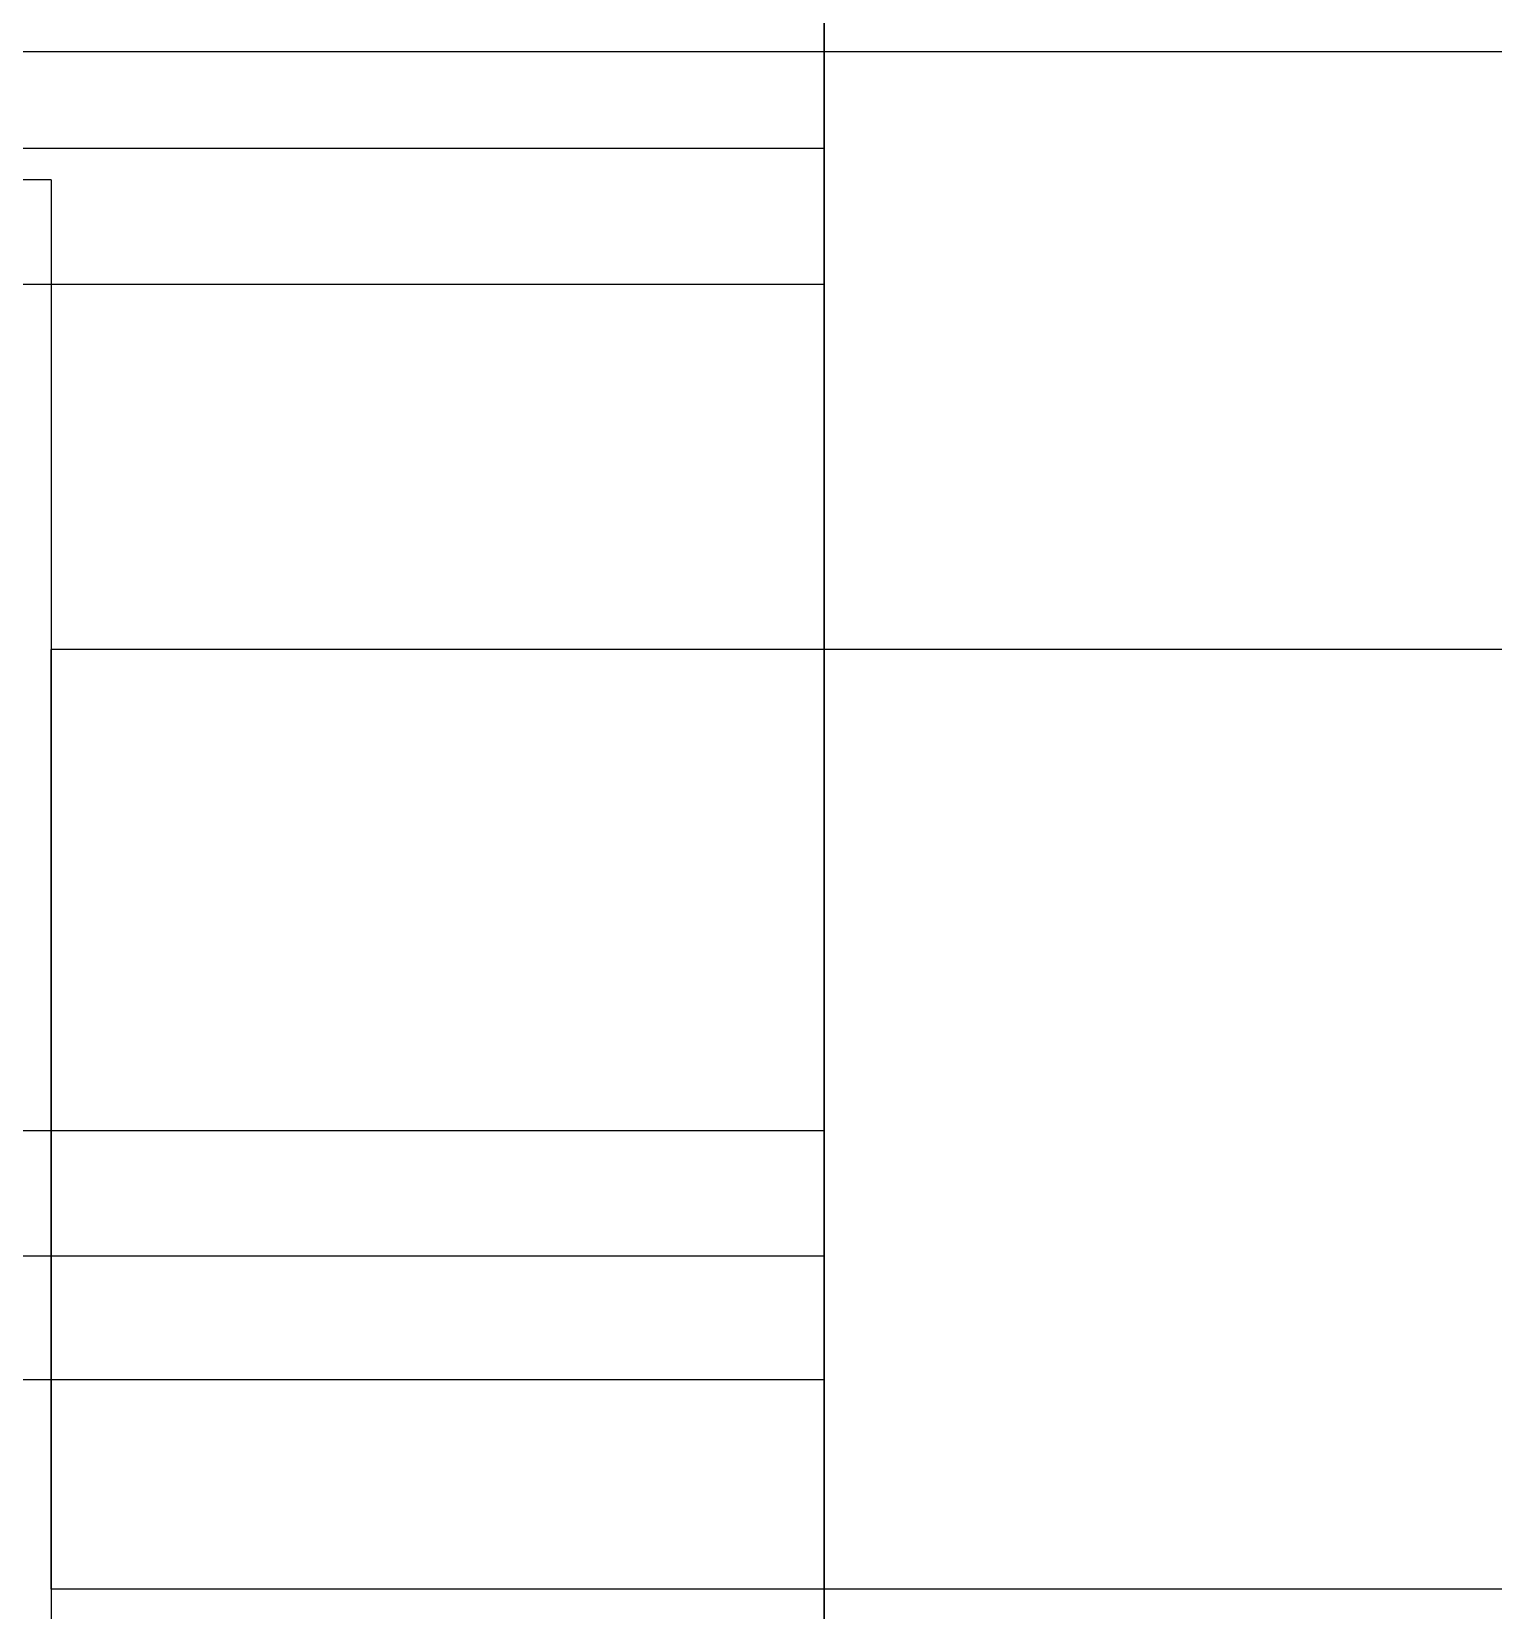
# Model space of a CAD drawing. Header units: millimetres. Extents: x 5 to 430, y 5 to 292.
# Drawn here: x 112.011 to 115.434, y 128.926 to 132.623 of the extents above; entities that cross this region are included whole.
import ezdxf

# ---------------------------------------------------------------- set-up
doc = ezdxf.new("R2010")
doc.units = ezdxf.units.MM
doc.linetypes.add('HIDDEN', pattern=[3.6, 2.4, -1.2])
doc.layers.add('HIDDEN', color=8, linetype='HIDDEN')
doc.layers.add('VISIBLE', color=7, linetype='CONTINUOUS')

msp = doc.modelspace()

# ---------------------------------------------------------------- linework, layer by layer
at = {"layer": 'HIDDEN'}
for p, q in [((113.866583, 135.123899), (113.866583, 132.349221)), ((113.866583, 132.030606), (113.866583, 134.790144)), ((113.866583, 122.956823), (113.866583, 134.634618)), ((113.866583, 132.670378), (113.866583, 130.049083)), ((113.866583, 132.575823), (113.866583, 127.575823)), ((113.866583, 127.575823), (113.866583, 132.575823)), ((113.866583, 132.575823), (113.866583, 127.575823)), ((113.866583, 127.575823), (113.866583, 132.575823)), ((113.866583, 132.575823), (113.866583, 127.575823)), ((113.866583, 127.575823), (113.866583, 132.575823)), ((113.866583, 132.575823), (113.866583, 127.575823)), ((113.866583, 127.575823), (113.866583, 132.575823)), ((113.866583, 132.349221), (110.19016, 132.349221)), ((113.866583, 132.349221), (113.866583, 129.755497)), ((113.866583, 132.030606), (108.702583, 132.030606)), ((113.866583, 129.466057), (113.866583, 132.030606)), ((112.056583, 131.175823), (112.056583, 128.975823)), ((112.056583, 128.975823), (112.056583, 131.175823)), ((112.056583, 131.175823), (112.056583, 128.975823)), ((112.056583, 128.975823), (112.056583, 131.175823)), ((112.056583, 131.175823), (112.056583, 128.975823)), ((112.056583, 128.975823), (112.056583, 131.175823)), ((112.056583, 131.175823), (112.056583, 128.975823)), ((112.056583, 128.975823), (112.056583, 131.175823)), ((112.056583, 131.175823), (112.056583, 128.975823)), ((112.056583, 128.975823), (112.056583, 131.175823)), ((112.056583, 131.175823), (112.056583, 128.975823)), ((112.056583, 128.975823), (112.056583, 131.175823)), ((112.056583, 131.175823), (112.056583, 128.975823)), ((112.056583, 128.975823), (112.056583, 131.175823)), ((112.056583, 131.175823), (112.056583, 128.975823)), ((112.056583, 128.975823), (112.056583, 131.175823)), ((112.056583, 131.175823), (112.056583, 128.975823)), ((112.056583, 128.975823), (112.056583, 131.175823)), ((112.056583, 131.175823), (112.056583, 128.975823)), ((112.056583, 128.975823), (112.056583, 131.175823)), ((112.056583, 131.175823), (112.056583, 128.975823)), ((112.056583, 128.975823), (112.056583, 131.175823)), ((112.056583, 131.175823), (112.056583, 128.975823)), ((112.056583, 128.975823), (112.056583, 131.175823)), ((112.056583, 131.175823), (112.056583, 128.975823)), ((112.056583, 128.975823), (112.056583, 131.175823)), ((112.056583, 131.175823), (112.056583, 128.975823)), ((112.056583, 128.975823), (112.056583, 131.175823)), ((112.056583, 131.175823), (112.056583, 128.975823)), ((112.056583, 128.975823), (112.056583, 131.175823)), ((112.056583, 131.175823), (112.056583, 128.975823)), ((112.056583, 128.975823), (112.056583, 131.175823)), ((112.056583, 131.175823), (112.056583, 128.975823)), ((112.056583, 128.975823), (112.056583, 131.175823)), ((112.056583, 131.175823), (112.056583, 128.975823)), ((112.056583, 128.975823), (112.056583, 131.175823)), ((112.056583, 131.175823), (112.056583, 128.975823)), ((112.056583, 128.975823), (112.056583, 131.175823)), ((112.056583, 131.175823), (112.056583, 128.975823)), ((112.056583, 128.975823), (112.056583, 131.175823)), ((112.056583, 131.175823), (112.056583, 128.975823)), ((112.056583, 128.975823), (112.056583, 131.175823)), ((112.056583, 131.175823), (112.056583, 128.975823)), ((112.056583, 128.975823), (112.056583, 131.175823)), ((112.056583, 131.175823), (112.056583, 128.975823)), ((112.056583, 128.975823), (112.056583, 131.175823)), ((112.056583, 131.175823), (112.056583, 128.975823)), ((112.056583, 128.975823), (112.056583, 131.175823)), ((112.056583, 131.175823), (112.056583, 128.975823)), ((112.056583, 128.975823), (112.056583, 131.175823)), ((112.056583, 131.175823), (112.056583, 128.975823)), ((112.056583, 128.975823), (112.056583, 131.175823)), ((112.056583, 131.175823), (112.056583, 128.975823)), ((112.056583, 128.975823), (112.056583, 131.175823)), ((112.056583, 131.175823), (112.056583, 128.975823)), ((112.056583, 128.975823), (112.056583, 131.175823)), ((112.056583, 131.175823), (112.056583, 128.975823)), ((112.056583, 128.975823), (112.056583, 131.175823)), ((112.056583, 131.175823), (112.056583, 128.975823)), ((112.056583, 128.975823), (112.056583, 131.175823)), ((112.056583, 131.175823), (112.056583, 128.975823)), ((112.056583, 128.975823), (112.056583, 131.175823)), ((112.056583, 131.175823), (112.056583, 128.975823)), ((112.056583, 128.975823), (112.056583, 131.175823)), ((112.056583, 131.175823), (112.056583, 128.975823)), ((112.056583, 128.975823), (112.056583, 131.175823)), ((112.056583, 131.175823), (112.056583, 128.975823)), ((112.056583, 128.975823), (112.056583, 131.175823)), ((112.056583, 131.175823), (112.056583, 128.975823)), ((112.056583, 128.975823), (112.056583, 131.175823)), ((112.056583, 131.175823), (112.056583, 128.975823)), ((112.056583, 128.975823), (112.056583, 131.175823)), ((112.056583, 131.175823), (112.056583, 128.975823)), ((112.056583, 128.975823), (112.056583, 131.175823)), ((112.056583, 131.175823), (112.056583, 128.975823)), ((112.056583, 128.975823), (112.056583, 131.175823)), ((112.056583, 131.175823), (112.056583, 128.975823)), ((112.056583, 128.975823), (112.056583, 131.175823)), ((112.056583, 131.175823), (112.056583, 128.975823)), ((112.056583, 128.975823), (112.056583, 131.175823)), ((112.056583, 131.175823), (112.056583, 128.975823)), ((112.056583, 128.975823), (112.056583, 131.175823)), ((112.056583, 131.175823), (112.056583, 128.975823)), ((112.056583, 128.975823), (112.056583, 131.175823)), ((112.056583, 131.175823), (112.056583, 128.975823)), ((112.056583, 128.975823), (112.056583, 131.175823)), ((112.056583, 131.175823), (112.056583, 128.975823)), ((112.056583, 128.975823), (112.056583, 131.175823)), ((112.056583, 131.175823), (112.056583, 128.975823)), ((112.056583, 128.975823), (112.056583, 131.175823)), ((112.056583, 131.175823), (112.056583, 128.975823)), ((112.056583, 128.975823), (112.056583, 131.175823)), ((112.056583, 131.175823), (112.056583, 128.975823)), ((112.056583, 128.975823), (112.056583, 131.175823)), ((112.056583, 131.175823), (112.056583, 128.975823)), ((112.056583, 128.975823), (112.056583, 131.175823)), ((112.056583, 131.175823), (112.056583, 128.975823)), ((112.056583, 128.975823), (112.056583, 131.175823)), ((112.056583, 131.175823), (112.056583, 128.975823)), ((112.056583, 128.975823), (112.056583, 131.175823)), ((112.056583, 131.175823), (112.056583, 128.975823)), ((112.056583, 128.975823), (112.056583, 131.175823)), ((112.056583, 131.175823), (112.056583, 128.975823)), ((112.056583, 128.975823), (112.056583, 131.175823)), ((112.056583, 131.175823), (112.056583, 128.975823)), ((112.056583, 128.975823), (112.056583, 131.175823)), ((112.056583, 131.175823), (112.056583, 128.975823)), ((112.056583, 128.975823), (112.056583, 131.175823)), ((112.056583, 131.175823), (112.056583, 128.975823)), ((112.056583, 128.975823), (112.056583, 131.175823)), ((112.056583, 131.175823), (112.056583, 128.975823)), ((112.056583, 128.975823), (112.056583, 131.175823)), ((112.056583, 131.175823), (112.056583, 128.975823)), ((112.056583, 128.975823), (112.056583, 131.175823)), ((112.056583, 131.175823), (112.056583, 128.975823)), ((112.056583, 128.975823), (112.056583, 131.175823)), ((112.056583, 131.175823), (112.056583, 128.975823)), ((112.056583, 128.975823), (112.056583, 131.175823)), ((112.056583, 131.175823), (112.056583, 128.975823)), ((112.056583, 128.975823), (112.056583, 131.175823)), ((112.056583, 131.175823), (112.056583, 128.975823)), ((112.056583, 128.975823), (112.056583, 131.175823)), ((112.056583, 131.175823), (112.056583, 128.975823)), ((112.056583, 128.975823), (112.056583, 131.175823)), ((112.056583, 131.175823), (112.056583, 128.975823)), ((112.056583, 128.975823), (112.056583, 131.175823)), ((112.056583, 131.175823), (112.056583, 128.975823)), ((112.056583, 128.975823), (112.056583, 131.175823)), ((112.056583, 131.175823), (112.056583, 128.975823)), ((112.056583, 128.975823), (112.056583, 131.175823)), ((112.056583, 131.175823), (112.056583, 128.975823)), ((112.056583, 128.975823), (112.056583, 131.175823)), ((112.056583, 131.175823), (112.056583, 128.975823)), ((112.056583, 128.975823), (112.056583, 131.175823)), ((112.056583, 131.175823), (112.056583, 128.975823)), ((112.056583, 128.975823), (112.056583, 131.175823)), ((112.056583, 131.175823), (112.056583, 128.975823)), ((112.056583, 128.975823), (112.056583, 131.175823)), ((112.056583, 131.175823), (112.056583, 128.975823)), ((112.056583, 128.975823), (112.056583, 131.175823)), ((112.056583, 131.175823), (112.056583, 128.975823)), ((112.056583, 128.975823), (112.056583, 131.175823)), ((112.056583, 131.175823), (112.056583, 128.975823)), ((112.056583, 128.975823), (112.056583, 131.175823)), ((112.056583, 131.175823), (112.056583, 128.975823)), ((112.056583, 128.975823), (112.056583, 131.175823)), ((112.056583, 131.175823), (112.056583, 128.975823)), ((112.056583, 128.975823), (112.056583, 131.175823)), ((112.056583, 131.175823), (112.056583, 128.975823)), ((112.056583, 128.975823), (112.056583, 131.175823)), ((112.056583, 131.175823), (112.056583, 128.975823)), ((112.056583, 128.975823), (112.056583, 131.175823)), ((112.056583, 131.175823), (112.056583, 128.975823)), ((112.056583, 128.975823), (112.056583, 131.175823)), ((112.056583, 131.175823), (112.056583, 128.975823)), ((112.056583, 128.975823), (112.056583, 131.175823)), ((112.056583, 131.175823), (112.056583, 128.975823)), ((112.056583, 128.975823), (112.056583, 131.175823)), ((112.056583, 131.175823), (112.056583, 128.975823)), ((112.056583, 128.975823), (112.056583, 131.175823)), ((112.056583, 131.175823), (112.056583, 128.975823)), ((112.056583, 128.975823), (112.056583, 131.175823)), ((112.056583, 131.175823), (112.056583, 128.975823)), ((112.056583, 128.975823), (112.056583, 131.175823)), ((112.056583, 131.175823), (112.056583, 128.975823)), ((112.056583, 128.975823), (112.056583, 131.175823)), ((112.056583, 131.175823), (112.056583, 128.975823)), ((112.056583, 128.975823), (112.056583, 131.175823)), ((112.056583, 131.175823), (112.056583, 128.975823)), ((112.056583, 128.975823), (112.056583, 131.175823)), ((112.056583, 131.175823), (112.056583, 128.975823)), ((112.056583, 128.975823), (112.056583, 131.175823)), ((112.056583, 131.175823), (112.056583, 128.975823)), ((112.056583, 128.975823), (112.056583, 131.175823)), ((112.056583, 131.175823), (112.056583, 128.975823)), ((112.056583, 128.975823), (112.056583, 131.175823)), ((112.056583, 131.175823), (112.056583, 128.975823)), ((112.056583, 128.975823), (112.056583, 131.175823)), ((112.056583, 131.175823), (112.056583, 128.975823)), ((112.056583, 128.975823), (112.056583, 131.175823)), ((112.056583, 131.175823), (112.056583, 128.975823)), ((112.056583, 128.975823), (112.056583, 131.175823)), ((112.056583, 131.175823), (112.056583, 128.975823)), ((112.056583, 128.975823), (112.056583, 131.175823)), ((112.056583, 131.175823), (112.056583, 128.975823)), ((112.056583, 128.975823), (112.056583, 131.175823)), ((112.056583, 131.175823), (112.056583, 128.975823)), ((112.056583, 128.975823), (112.056583, 131.175823)), ((112.056583, 131.175823), (112.056583, 128.975823)), ((112.056583, 128.975823), (112.056583, 131.175823)), ((112.056583, 131.175823), (112.056583, 128.975823)), ((112.056583, 128.975823), (112.056583, 131.175823)), ((112.056583, 131.175823), (112.056583, 128.975823)), ((112.056583, 128.975823), (112.056583, 131.175823)), ((112.056583, 131.175823), (112.056583, 128.975823)), ((112.056583, 128.975823), (112.056583, 131.175823)), ((112.056583, 131.175823), (112.056583, 128.975823)), ((112.056583, 128.975823), (112.056583, 131.175823)), ((112.056583, 131.175823), (112.056583, 128.975823)), ((112.056583, 128.975823), (112.056583, 131.175823)), ((112.056583, 131.175823), (112.056583, 128.975823)), ((112.056583, 128.975823), (112.056583, 131.175823)), ((112.056583, 131.175823), (112.056583, 128.975823)), ((112.056583, 128.975823), (112.056583, 131.175823)), ((112.056583, 131.175823), (112.056583, 128.975823)), ((112.056583, 128.975823), (112.056583, 131.175823)), ((112.056583, 131.175823), (112.056583, 128.975823)), ((112.056583, 128.975823), (112.056583, 131.175823)), ((112.056583, 131.175823), (112.056583, 128.975823)), ((112.056583, 128.975823), (112.056583, 131.175823)), ((112.056583, 131.175823), (112.056583, 128.975823)), ((112.056583, 128.975823), (112.056583, 131.175823)), ((112.056583, 131.175823), (112.056583, 128.975823)), ((112.056583, 128.975823), (112.056583, 131.175823)), ((112.056583, 131.175823), (112.056583, 128.975823)), ((112.056583, 128.975823), (112.056583, 131.175823)), ((112.056583, 131.175823), (112.056583, 128.975823)), ((112.056583, 128.975823), (112.056583, 131.175823)), ((112.056583, 131.175823), (112.056583, 128.975823)), ((112.056583, 128.975823), (112.056583, 131.175823)), ((112.056583, 131.175823), (112.056583, 128.975823)), ((112.056583, 128.975823), (112.056583, 131.175823)), ((112.056583, 131.175823), (112.056583, 128.975823)), ((112.056583, 128.975823), (112.056583, 131.175823)), ((112.056583, 131.175823), (112.056583, 128.975823)), ((112.056583, 128.975823), (112.056583, 131.175823)), ((112.056583, 131.175823), (112.056583, 128.975823)), ((112.056583, 128.975823), (112.056583, 131.175823)), ((112.056583, 131.175823), (112.056583, 128.975823)), ((112.056583, 128.975823), (112.056583, 131.175823)), ((112.056583, 131.175823), (112.056583, 128.975823)), ((112.056583, 128.975823), (112.056583, 131.175823)), ((112.056583, 131.175823), (112.056583, 128.975823)), ((112.056583, 128.975823), (112.056583, 131.175823)), ((112.056583, 131.175823), (112.056583, 128.975823)), ((112.056583, 128.975823), (112.056583, 131.175823)), ((112.056583, 131.175823), (112.056583, 128.975823)), ((112.056583, 128.975823), (112.056583, 131.175823)), ((112.056583, 131.175823), (112.056583, 128.975823)), ((112.056583, 128.975823), (112.056583, 131.175823)), ((112.056583, 131.175823), (112.056583, 128.975823)), ((112.056583, 128.975823), (112.056583, 131.175823)), ((112.056583, 131.175823), (112.056583, 128.975823)), ((112.056583, 128.975823), (112.056583, 131.175823)), ((112.056583, 131.175823), (112.056583, 128.975823)), ((112.056583, 128.975823), (112.056583, 131.175823)), ((112.056583, 131.175823), (112.056583, 128.975823)), ((112.056583, 128.975823), (112.056583, 131.175823)), ((112.056583, 131.175823), (112.056583, 128.975823)), ((112.056583, 128.975823), (112.056583, 131.175823)), ((112.056583, 131.175823), (112.056583, 128.975823)), ((112.056583, 128.975823), (112.056583, 131.175823)), ((112.056583, 131.175823), (112.056583, 128.975823)), ((112.056583, 128.975823), (112.056583, 131.175823)), ((112.056583, 131.175823), (112.056583, 128.975823)), ((112.056583, 128.975823), (112.056583, 131.175823)), ((112.056583, 131.175823), (112.056583, 128.975823)), ((112.056583, 128.975823), (112.056583, 131.175823)), ((112.056583, 131.175823), (112.056583, 128.975823)), ((112.056583, 128.975823), (112.056583, 131.175823)), ((112.056583, 131.175823), (112.056583, 128.975823)), ((112.056583, 128.975823), (112.056583, 131.175823)), ((112.056583, 131.175823), (112.056583, 128.975823)), ((112.056583, 128.975823), (112.056583, 131.175823)), ((112.056583, 131.175823), (112.056583, 128.975823)), ((112.056583, 128.975823), (112.056583, 131.175823)), ((112.056583, 131.175823), (112.056583, 128.975823)), ((112.056583, 128.975823), (112.056583, 131.175823)), ((112.056583, 131.175823), (112.056583, 128.975823)), ((112.056583, 128.975823), (112.056583, 131.175823)), ((112.056583, 131.175823), (112.056583, 128.975823)), ((112.056583, 128.975823), (112.056583, 131.175823)), ((112.056583, 131.175823), (112.056583, 128.975823)), ((112.056583, 128.975823), (112.056583, 131.175823)), ((112.056583, 131.175823), (112.056583, 128.975823)), ((112.056583, 128.975823), (112.056583, 131.175823)), ((112.056583, 131.175823), (112.056583, 128.975823)), ((112.056583, 128.975823), (112.056583, 131.175823)), ((112.056583, 131.175823), (112.056583, 128.975823)), ((112.056583, 128.975823), (112.056583, 131.175823)), ((112.056583, 131.175823), (112.056583, 128.975823)), ((112.056583, 128.975823), (112.056583, 131.175823)), ((112.056583, 131.175823), (112.056583, 128.975823)), ((112.056583, 128.975823), (112.056583, 131.175823)), ((112.056583, 131.175823), (112.056583, 128.975823)), ((112.056583, 128.975823), (112.056583, 131.175823)), ((112.056583, 131.175823), (112.056583, 128.975823)), ((112.056583, 128.975823), (112.056583, 131.175823)), ((112.056583, 131.175823), (112.056583, 128.975823)), ((112.056583, 128.975823), (112.056583, 131.175823)), ((112.056583, 131.175823), (112.056583, 128.975823)), ((112.056583, 128.975823), (112.056583, 131.175823)), ((112.056583, 131.175823), (112.056583, 128.975823)), ((112.056583, 128.975823), (112.056583, 131.175823)), ((112.056583, 131.175823), (112.056583, 128.975823)), ((112.056583, 128.975823), (112.056583, 131.175823)), ((112.056583, 131.175823), (112.056583, 128.975823)), ((112.056583, 128.975823), (112.056583, 131.175823)), ((112.056583, 131.175823), (112.056583, 128.975823)), ((112.056583, 128.975823), (112.056583, 131.175823)), ((112.056583, 131.175823), (112.056583, 128.975823)), ((112.056583, 128.975823), (112.056583, 131.175823)), ((112.056583, 131.175823), (112.056583, 128.975823)), ((112.056583, 128.975823), (112.056583, 131.175823)), ((112.056583, 131.175823), (112.056583, 128.975823)), ((112.056583, 128.975823), (112.056583, 131.175823)), ((112.056583, 131.175823), (112.056583, 128.975823)), ((112.056583, 128.975823), (112.056583, 131.175823)), ((112.056583, 131.175823), (112.056583, 128.975823)), ((112.056583, 128.975823), (112.056583, 131.175823)), ((112.056583, 131.175823), (112.056583, 128.975823)), ((112.056583, 128.975823), (112.056583, 131.175823)), ((112.056583, 131.175823), (112.056583, 128.975823)), ((112.056583, 128.975823), (112.056583, 131.175823)), ((112.056583, 131.175823), (112.056583, 128.975823)), ((112.056583, 128.975823), (112.056583, 131.175823)), ((112.056583, 131.175823), (112.056583, 128.975823)), ((112.056583, 128.975823), (112.056583, 131.175823)), ((112.056583, 131.175823), (112.056583, 128.975823)), ((112.056583, 128.975823), (112.056583, 131.175823)), ((112.056583, 131.175823), (112.056583, 128.975823)), ((112.056583, 128.975823), (112.056583, 131.175823)), ((112.056583, 131.175823), (112.056583, 128.975823)), ((112.056583, 128.975823), (112.056583, 131.175823)), ((112.056583, 131.175823), (112.056583, 128.975823)), ((112.056583, 128.975823), (112.056583, 131.175823)), ((112.056583, 131.175823), (112.056583, 128.975823)), ((112.056583, 128.975823), (112.056583, 131.175823)), ((112.056583, 131.175823), (112.056583, 128.975823)), ((112.056583, 128.975823), (112.056583, 131.175823)), ((112.056583, 131.175823), (112.056583, 128.975823)), ((112.056583, 128.975823), (112.056583, 131.175823)), ((112.056583, 131.175823), (112.056583, 128.975823)), ((112.056583, 128.975823), (112.056583, 131.175823)), ((112.056583, 131.175823), (112.056583, 128.975823)), ((112.056583, 128.975823), (112.056583, 131.175823)), ((112.056583, 131.175823), (112.056583, 128.975823)), ((112.056583, 128.975823), (112.056583, 131.175823)), ((112.056583, 131.175823), (112.056583, 128.975823)), ((112.056583, 128.975823), (112.056583, 131.175823)), ((112.056583, 131.175823), (112.056583, 128.975823)), ((112.056583, 128.975823), (112.056583, 131.175823)), ((112.056583, 131.175823), (112.056583, 128.975823)), ((112.056583, 128.975823), (112.056583, 131.175823)), ((112.056583, 131.175823), (112.056583, 128.975823)), ((112.056583, 128.975823), (112.056583, 131.175823)), ((112.056583, 131.175823), (112.056583, 128.975823)), ((112.056583, 128.975823), (112.056583, 131.175823)), ((112.056583, 131.175823), (112.056583, 128.975823)), ((112.056583, 128.975823), (112.056583, 131.175823)), ((112.056583, 131.175823), (112.056583, 128.975823)), ((112.056583, 128.975823), (112.056583, 131.175823)), ((112.056583, 131.175823), (112.056583, 128.975823)), ((112.056583, 128.975823), (112.056583, 131.175823)), ((112.056583, 131.175823), (112.056583, 128.975823)), ((112.056583, 128.975823), (112.056583, 131.175823)), ((112.056583, 131.175823), (112.056583, 128.975823)), ((112.056583, 128.975823), (112.056583, 131.175823)), ((112.056583, 131.175823), (112.056583, 128.975823)), ((112.056583, 128.975823), (112.056583, 131.175823)), ((112.056583, 131.175823), (112.056583, 128.975823)), ((112.056583, 128.975823), (112.056583, 131.175823)), ((112.056583, 131.175823), (112.056583, 128.975823)), ((112.056583, 128.975823), (112.056583, 131.175823)), ((112.056583, 131.175823), (112.056583, 128.975823)), ((112.056583, 128.975823), (112.056583, 131.175823)), ((112.056583, 131.175823), (112.056583, 128.975823)), ((112.056583, 128.975823), (112.056583, 131.175823)), ((112.056583, 131.175823), (112.056583, 128.975823)), ((112.056583, 128.975823), (112.056583, 131.175823)), ((112.056583, 131.175823), (112.056583, 128.975823)), ((112.056583, 128.975823), (112.056583, 131.175823)), ((112.056583, 131.175823), (112.056583, 128.975823)), ((112.056583, 128.975823), (112.056583, 131.175823)), ((112.056583, 131.175823), (112.056583, 128.975823)), ((112.056583, 128.975823), (112.056583, 131.175823)), ((112.056583, 131.175823), (112.056583, 128.975823)), ((112.056583, 128.975823), (112.056583, 131.175823)), ((112.056583, 131.175823), (112.056583, 128.975823)), ((112.056583, 128.975823), (112.056583, 131.175823)), ((112.056583, 131.175823), (112.056583, 128.975823)), ((112.056583, 128.975823), (112.056583, 131.175823)), ((112.056583, 131.175823), (112.056583, 128.975823)), ((112.056583, 128.975823), (112.056583, 131.175823)), ((113.866583, 131.175823), (113.866583, 128.975823)), ((113.866583, 128.975823), (113.866583, 131.175823)), ((113.866583, 131.175823), (113.866583, 128.975823)), ((113.866583, 128.975823), (113.866583, 131.175823)), ((113.866583, 131.175823), (113.866583, 128.975823)), ((113.866583, 128.975823), (113.866583, 131.175823)), ((113.866583, 131.175823), (113.866583, 128.975823)), ((113.866583, 128.975823), (113.866583, 131.175823)), ((113.866583, 131.175823), (113.866583, 128.975823)), ((113.866583, 128.975823), (113.866583, 131.175823)), ((113.866583, 131.175823), (113.866583, 128.975823)), ((113.866583, 128.975823), (113.866583, 131.175823)), ((113.866583, 131.175823), (113.866583, 128.975823)), ((113.866583, 128.975823), (113.866583, 131.175823)), ((113.866583, 131.175823), (113.866583, 128.975823)), ((113.866583, 128.975823), (113.866583, 131.175823)), ((113.866583, 131.175823), (113.866583, 128.975823)), ((113.866583, 128.975823), (113.866583, 131.175823)), ((113.866583, 131.175823), (113.866583, 128.975823)), ((113.866583, 128.975823), (113.866583, 131.175823)), ((113.866583, 131.175823), (113.866583, 128.975823)), ((113.866583, 128.975823), (113.866583, 131.175823)), ((113.866583, 131.175823), (113.866583, 128.975823)), ((113.866583, 128.975823), (113.866583, 131.175823)), ((113.866583, 131.175823), (113.866583, 128.975823)), ((113.866583, 128.975823), (113.866583, 131.175823)), ((113.866583, 131.175823), (113.866583, 128.975823)), ((113.866583, 128.975823), (113.866583, 131.175823)), ((113.866583, 131.175823), (113.866583, 128.975823)), ((113.866583, 128.975823), (113.866583, 131.175823)), ((113.866583, 131.175823), (113.866583, 128.975823)), ((113.866583, 128.975823), (113.866583, 131.175823)), ((113.866583, 131.175823), (113.866583, 128.975823)), ((113.866583, 128.975823), (113.866583, 131.175823)), ((113.866583, 131.175823), (113.866583, 128.975823)), ((113.866583, 128.975823), (113.866583, 131.175823)), ((113.866583, 131.175823), (113.866583, 128.975823)), ((113.866583, 128.975823), (113.866583, 131.175823)), ((113.866583, 131.175823), (113.866583, 128.975823)), ((113.866583, 128.975823), (113.866583, 131.175823)), ((113.866583, 131.175823), (113.866583, 128.975823)), ((113.866583, 128.975823), (113.866583, 131.175823)), ((113.866583, 131.175823), (113.866583, 128.975823)), ((113.866583, 128.975823), (113.866583, 131.175823)), ((113.866583, 131.175823), (113.866583, 128.975823)), ((113.866583, 128.975823), (113.866583, 131.175823)), ((113.866583, 131.175823), (113.866583, 128.975823)), ((113.866583, 128.975823), (113.866583, 131.175823)), ((113.866583, 131.175823), (113.866583, 128.975823)), ((113.866583, 128.975823), (113.866583, 131.175823)), ((113.866583, 131.175823), (113.866583, 128.975823)), ((113.866583, 128.975823), (113.866583, 131.175823)), ((113.866583, 131.175823), (113.866583, 128.975823)), ((113.866583, 128.975823), (113.866583, 131.175823)), ((113.866583, 131.175823), (113.866583, 128.975823)), ((113.866583, 128.975823), (113.866583, 131.175823)), ((113.866583, 131.175823), (113.866583, 128.975823)), ((113.866583, 128.975823), (113.866583, 131.175823)), ((113.866583, 131.175823), (113.866583, 128.975823)), ((113.866583, 128.975823), (113.866583, 131.175823)), ((113.866583, 131.175823), (113.866583, 128.975823)), ((113.866583, 128.975823), (113.866583, 131.175823)), ((113.866583, 131.175823), (113.866583, 128.975823)), ((113.866583, 128.975823), (113.866583, 131.175823)), ((113.866583, 131.175823), (113.866583, 128.975823)), ((113.866583, 128.975823), (113.866583, 131.175823)), ((113.866583, 131.175823), (113.866583, 128.975823)), ((113.866583, 128.975823), (113.866583, 131.175823)), ((113.866583, 131.175823), (113.866583, 128.975823)), ((113.866583, 128.975823), (113.866583, 131.175823)), ((113.866583, 131.175823), (113.866583, 128.975823)), ((113.866583, 128.975823), (113.866583, 131.175823)), ((113.866583, 131.175823), (113.866583, 128.975823)), ((113.866583, 128.975823), (113.866583, 131.175823)), ((113.866583, 131.175823), (113.866583, 128.975823)), ((113.866583, 128.975823), (113.866583, 131.175823)), ((113.866583, 131.175823), (113.866583, 128.975823)), ((113.866583, 128.975823), (113.866583, 131.175823)), ((113.866583, 131.175823), (113.866583, 128.975823)), ((113.866583, 128.975823), (113.866583, 131.175823)), ((113.866583, 131.175823), (113.866583, 128.975823)), ((113.866583, 128.975823), (113.866583, 131.175823)), ((113.866583, 131.175823), (113.866583, 128.975823)), ((113.866583, 128.975823), (113.866583, 131.175823)), ((113.866583, 131.175823), (113.866583, 128.975823)), ((113.866583, 128.975823), (113.866583, 131.175823)), ((113.866583, 131.175823), (113.866583, 128.975823)), ((113.866583, 128.975823), (113.866583, 131.175823)), ((113.866583, 131.175823), (113.866583, 128.975823)), ((113.866583, 128.975823), (113.866583, 131.175823)), ((113.866583, 131.175823), (113.866583, 128.975823)), ((113.866583, 128.975823), (113.866583, 131.175823)), ((113.866583, 131.175823), (113.866583, 128.975823)), ((113.866583, 128.975823), (113.866583, 131.175823)), ((113.866583, 131.175823), (113.866583, 128.975823)), ((113.866583, 128.975823), (113.866583, 131.175823)), ((113.866583, 131.175823), (113.866583, 128.975823)), ((113.866583, 128.975823), (113.866583, 131.175823)), ((113.866583, 131.175823), (113.866583, 128.975823)), ((113.866583, 128.975823), (113.866583, 131.175823)), ((113.866583, 131.175823), (113.866583, 128.975823)), ((113.866583, 128.975823), (113.866583, 131.175823)), ((113.866583, 131.175823), (113.866583, 128.975823)), ((113.866583, 128.975823), (113.866583, 131.175823)), ((113.866583, 131.175823), (113.866583, 128.975823)), ((113.866583, 128.975823), (113.866583, 131.175823)), ((113.866583, 131.175823), (113.866583, 128.975823)), ((113.866583, 128.975823), (113.866583, 131.175823)), ((113.866583, 131.175823), (113.866583, 128.975823)), ((113.866583, 128.975823), (113.866583, 131.175823)), ((113.866583, 131.175823), (113.866583, 128.975823)), ((113.866583, 128.975823), (113.866583, 131.175823)), ((113.866583, 131.175823), (113.866583, 128.975823)), ((113.866583, 128.975823), (113.866583, 131.175823)), ((113.866583, 131.175823), (113.866583, 128.975823)), ((113.866583, 128.975823), (113.866583, 131.175823)), ((113.866583, 131.175823), (113.866583, 128.975823)), ((113.866583, 128.975823), (113.866583, 131.175823)), ((113.866583, 131.175823), (113.866583, 128.975823)), ((113.866583, 128.975823), (113.866583, 131.175823)), ((113.866583, 131.175823), (113.866583, 128.975823)), ((113.866583, 128.975823), (113.866583, 131.175823)), ((113.866583, 131.175823), (113.866583, 128.975823)), ((113.866583, 128.975823), (113.866583, 131.175823)), ((113.866583, 131.175823), (113.866583, 128.975823)), ((113.866583, 128.975823), (113.866583, 131.175823)), ((113.866583, 131.175823), (113.866583, 128.975823)), ((113.866583, 128.975823), (113.866583, 131.175823)), ((113.866583, 131.175823), (113.866583, 128.975823)), ((113.866583, 128.975823), (113.866583, 131.175823)), ((113.866583, 131.175823), (113.866583, 128.975823)), ((113.866583, 128.975823), (113.866583, 131.175823)), ((113.866583, 131.175823), (113.866583, 128.975823)), ((113.866583, 128.975823), (113.866583, 131.175823)), ((113.866583, 131.175823), (113.866583, 128.975823)), ((113.866583, 128.975823), (113.866583, 131.175823)), ((113.866583, 131.175823), (113.866583, 128.975823)), ((113.866583, 128.975823), (113.866583, 131.175823)), ((113.866583, 131.175823), (113.866583, 128.975823)), ((113.866583, 128.975823), (113.866583, 131.175823)), ((113.866583, 131.175823), (113.866583, 128.975823)), ((113.866583, 128.975823), (113.866583, 131.175823)), ((113.866583, 131.175823), (113.866583, 128.975823)), ((113.866583, 128.975823), (113.866583, 131.175823)), ((113.866583, 131.175823), (113.866583, 128.975823)), ((113.866583, 128.975823), (113.866583, 131.175823)), ((113.866583, 131.175823), (113.866583, 128.975823)), ((113.866583, 128.975823), (113.866583, 131.175823)), ((113.866583, 131.175823), (113.866583, 128.975823)), ((113.866583, 128.975823), (113.866583, 131.175823)), ((113.866583, 131.175823), (113.866583, 128.975823)), ((113.866583, 128.975823), (113.866583, 131.175823)), ((113.866583, 131.175823), (113.866583, 128.975823)), ((113.866583, 128.975823), (113.866583, 131.175823)), ((113.866583, 131.175823), (113.866583, 128.975823)), ((113.866583, 128.975823), (113.866583, 131.175823)), ((113.866583, 131.175823), (113.866583, 128.975823)), ((113.866583, 128.975823), (113.866583, 131.175823)), ((113.866583, 131.175823), (113.866583, 128.975823)), ((113.866583, 128.975823), (113.866583, 131.175823)), ((113.866583, 131.175823), (113.866583, 128.975823)), ((113.866583, 128.975823), (113.866583, 131.175823)), ((113.866583, 131.175823), (113.866583, 128.975823)), ((113.866583, 128.975823), (113.866583, 131.175823)), ((113.866583, 131.175823), (113.866583, 128.975823)), ((113.866583, 128.975823), (113.866583, 131.175823)), ((113.866583, 131.175823), (113.866583, 128.975823)), ((113.866583, 128.975823), (113.866583, 131.175823)), ((113.866583, 131.175823), (113.866583, 128.975823)), ((113.866583, 128.975823), (113.866583, 131.175823)), ((113.866583, 131.175823), (113.866583, 128.975823)), ((113.866583, 128.975823), (113.866583, 131.175823)), ((113.866583, 131.175823), (113.866583, 128.975823)), ((113.866583, 128.975823), (113.866583, 131.175823)), ((113.866583, 131.175823), (113.866583, 128.975823)), ((113.866583, 128.975823), (113.866583, 131.175823)), ((113.866583, 131.175823), (113.866583, 128.975823)), ((113.866583, 128.975823), (113.866583, 131.175823)), ((113.866583, 131.175823), (113.866583, 128.975823)), ((113.866583, 128.975823), (113.866583, 131.175823)), ((113.866583, 131.175823), (113.866583, 128.975823)), ((113.866583, 128.975823), (113.866583, 131.175823)), ((113.866583, 131.175823), (113.866583, 128.975823)), ((113.866583, 128.975823), (113.866583, 131.175823)), ((113.866583, 131.175823), (113.866583, 128.975823)), ((113.866583, 128.975823), (113.866583, 131.175823)), ((113.866583, 131.175823), (113.866583, 128.975823)), ((113.866583, 128.975823), (113.866583, 131.175823)), ((113.866583, 131.175823), (113.866583, 128.975823)), ((113.866583, 128.975823), (113.866583, 131.175823)), ((113.866583, 131.175823), (113.866583, 128.975823)), ((113.866583, 128.975823), (113.866583, 131.175823)), ((113.866583, 131.175823), (113.866583, 128.975823)), ((113.866583, 128.975823), (113.866583, 131.175823)), ((113.866583, 131.175823), (113.866583, 128.975823)), ((113.866583, 128.975823), (113.866583, 131.175823)), ((113.866583, 131.175823), (113.866583, 128.975823)), ((113.866583, 128.975823), (113.866583, 131.175823)), ((113.866583, 131.175823), (113.866583, 128.975823)), ((113.866583, 128.975823), (113.866583, 131.175823)), ((113.866583, 131.175823), (113.866583, 128.975823)), ((113.866583, 128.975823), (113.866583, 131.175823)), ((113.866583, 131.175823), (113.866583, 128.975823)), ((113.866583, 128.975823), (113.866583, 131.175823)), ((113.866583, 131.175823), (113.866583, 128.975823)), ((113.866583, 128.975823), (113.866583, 131.175823)), ((113.866583, 131.175823), (113.866583, 128.975823)), ((113.866583, 128.975823), (113.866583, 131.175823)), ((113.866583, 131.175823), (113.866583, 128.975823)), ((113.866583, 128.975823), (113.866583, 131.175823)), ((113.866583, 131.175823), (113.866583, 128.975823)), ((113.866583, 128.975823), (113.866583, 131.175823)), ((113.866583, 131.175823), (113.866583, 128.975823)), ((113.866583, 128.975823), (113.866583, 131.175823)), ((113.866583, 131.175823), (113.866583, 128.975823)), ((113.866583, 128.975823), (113.866583, 131.175823)), ((113.866583, 131.175823), (113.866583, 128.975823)), ((113.866583, 128.975823), (113.866583, 131.175823)), ((113.866583, 131.175823), (113.866583, 128.975823)), ((113.866583, 128.975823), (113.866583, 131.175823)), ((113.866583, 131.175823), (113.866583, 128.975823)), ((113.866583, 128.975823), (113.866583, 131.175823)), ((113.866583, 131.175823), (113.866583, 128.975823)), ((113.866583, 128.975823), (113.866583, 131.175823)), ((113.866583, 131.175823), (113.866583, 128.975823)), ((113.866583, 128.975823), (113.866583, 131.175823)), ((113.866583, 131.175823), (113.866583, 128.975823)), ((113.866583, 128.975823), (113.866583, 131.175823)), ((113.866583, 131.175823), (113.866583, 128.975823)), ((113.866583, 128.975823), (113.866583, 131.175823)), ((113.866583, 131.175823), (113.866583, 128.975823)), ((113.866583, 128.975823), (113.866583, 131.175823)), ((113.866583, 131.175823), (113.866583, 128.975823)), ((113.866583, 128.975823), (113.866583, 131.175823)), ((113.866583, 131.175823), (113.866583, 128.975823)), ((113.866583, 128.975823), (113.866583, 131.175823)), ((113.866583, 131.175823), (113.866583, 128.975823)), ((113.866583, 128.975823), (113.866583, 131.175823)), ((113.866583, 131.175823), (113.866583, 128.975823)), ((113.866583, 128.975823), (113.866583, 131.175823)), ((113.866583, 131.175823), (113.866583, 128.975823)), ((113.866583, 128.975823), (113.866583, 131.175823)), ((113.866583, 131.175823), (113.866583, 128.975823)), ((113.866583, 128.975823), (113.866583, 131.175823)), ((113.866583, 131.175823), (113.866583, 128.975823)), ((113.866583, 128.975823), (113.866583, 131.175823)), ((113.866583, 131.175823), (113.866583, 128.975823)), ((113.866583, 128.975823), (113.866583, 131.175823)), ((113.866583, 131.175823), (113.866583, 128.975823)), ((113.866583, 128.975823), (113.866583, 131.175823)), ((113.866583, 131.175823), (113.866583, 128.975823)), ((113.866583, 128.975823), (113.866583, 131.175823)), ((113.866583, 131.175823), (113.866583, 128.975823)), ((113.866583, 128.975823), (113.866583, 131.175823)), ((113.866583, 131.175823), (113.866583, 128.975823)), ((113.866583, 128.975823), (113.866583, 131.175823)), ((113.866583, 131.175823), (113.866583, 128.975823)), ((113.866583, 128.975823), (113.866583, 131.175823)), ((113.866583, 131.175823), (113.866583, 128.975823)), ((113.866583, 128.975823), (113.866583, 131.175823)), ((113.866583, 131.175823), (113.866583, 128.975823)), ((113.866583, 128.975823), (113.866583, 131.175823)), ((113.866583, 131.175823), (113.866583, 128.975823)), ((113.866583, 128.975823), (113.866583, 131.175823)), ((113.866583, 131.175823), (113.866583, 128.975823)), ((113.866583, 128.975823), (113.866583, 131.175823)), ((113.866583, 131.175823), (113.866583, 128.975823)), ((113.866583, 128.975823), (113.866583, 131.175823)), ((113.866583, 131.175823), (113.866583, 128.975823)), ((113.866583, 128.975823), (113.866583, 131.175823)), ((113.866583, 131.175823), (113.866583, 128.975823)), ((113.866583, 128.975823), (113.866583, 131.175823)), ((113.866583, 131.175823), (113.866583, 128.975823)), ((113.866583, 128.975823), (113.866583, 131.175823)), ((113.866583, 131.175823), (113.866583, 128.975823)), ((113.866583, 128.975823), (113.866583, 131.175823)), ((113.866583, 131.175823), (113.866583, 128.975823)), ((113.866583, 128.975823), (113.866583, 131.175823)), ((113.866583, 131.175823), (113.866583, 128.975823)), ((113.866583, 128.975823), (113.866583, 131.175823)), ((113.866583, 131.175823), (113.866583, 128.975823)), ((113.866583, 128.975823), (113.866583, 131.175823)), ((113.866583, 131.175823), (113.866583, 128.975823)), ((113.866583, 128.975823), (113.866583, 131.175823)), ((113.866583, 131.175823), (113.866583, 128.975823)), ((113.866583, 128.975823), (113.866583, 131.175823)), ((113.866583, 131.175823), (113.866583, 128.975823)), ((113.866583, 128.975823), (113.866583, 131.175823)), ((113.866583, 131.175823), (113.866583, 128.975823)), ((113.866583, 128.975823), (113.866583, 131.175823)), ((113.866583, 131.175823), (113.866583, 128.975823)), ((113.866583, 128.975823), (113.866583, 131.175823)), ((113.866583, 131.175823), (113.866583, 128.975823)), ((113.866583, 128.975823), (113.866583, 131.175823)), ((113.866583, 131.175823), (113.866583, 128.975823)), ((113.866583, 128.975823), (113.866583, 131.175823)), ((113.866583, 131.175823), (113.866583, 128.975823)), ((113.866583, 128.975823), (113.866583, 131.175823)), ((113.866583, 131.175823), (113.866583, 128.975823)), ((113.866583, 128.975823), (113.866583, 131.175823)), ((113.866583, 131.175823), (113.866583, 128.975823)), ((113.866583, 128.975823), (113.866583, 131.175823)), ((113.866583, 131.175823), (113.866583, 128.975823)), ((113.866583, 128.975823), (113.866583, 131.175823)), ((113.866583, 131.175823), (113.866583, 128.975823)), ((113.866583, 128.975823), (113.866583, 131.175823)), ((113.866583, 131.175823), (113.866583, 128.975823)), ((113.866583, 128.975823), (113.866583, 131.175823)), ((113.866583, 131.175823), (113.866583, 128.975823)), ((113.866583, 128.975823), (113.866583, 131.175823)), ((113.866583, 131.175823), (113.866583, 128.975823)), ((113.866583, 128.975823), (113.866583, 131.175823)), ((113.866583, 131.175823), (113.866583, 128.975823)), ((113.866583, 128.975823), (113.866583, 131.175823)), ((113.866583, 131.175823), (113.866583, 128.975823)), ((113.866583, 128.975823), (113.866583, 131.175823)), ((113.866583, 131.175823), (113.866583, 128.975823)), ((113.866583, 128.975823), (113.866583, 131.175823)), ((113.866583, 131.175823), (113.866583, 128.975823)), ((113.866583, 128.975823), (113.866583, 131.175823)), ((113.866583, 131.175823), (113.866583, 128.975823)), ((113.866583, 128.975823), (113.866583, 131.175823)), ((113.866583, 131.175823), (113.866583, 128.975823)), ((113.866583, 128.975823), (113.866583, 131.175823)), ((113.866583, 131.175823), (113.866583, 128.975823)), ((113.866583, 128.975823), (113.866583, 131.175823)), ((113.866583, 131.175823), (113.866583, 128.975823)), ((113.866583, 128.975823), (113.866583, 131.175823)), ((113.866583, 131.175823), (113.866583, 128.975823)), ((113.866583, 128.975823), (113.866583, 131.175823)), ((113.866583, 131.175823), (113.866583, 128.975823)), ((113.866583, 128.975823), (113.866583, 131.175823)), ((113.866583, 131.175823), (113.866583, 128.975823)), ((113.866583, 128.975823), (113.866583, 131.175823)), ((113.866583, 131.175823), (113.866583, 128.975823)), ((113.866583, 128.975823), (113.866583, 131.175823)), ((113.866583, 131.175823), (113.866583, 128.975823)), ((113.866583, 128.975823), (113.866583, 131.175823)), ((113.866583, 131.175823), (113.866583, 128.975823)), ((113.866583, 128.975823), (113.866583, 131.175823)), ((113.866583, 131.175823), (113.866583, 128.975823)), ((113.866583, 128.975823), (113.866583, 131.175823)), ((113.866583, 131.175823), (113.866583, 128.975823)), ((113.866583, 128.975823), (113.866583, 131.175823)), ((113.866583, 131.175823), (113.866583, 128.975823)), ((113.866583, 128.975823), (113.866583, 131.175823)), ((113.866583, 131.175823), (113.866583, 128.975823)), ((113.866583, 128.975823), (113.866583, 131.175823)), ((113.866583, 131.175823), (113.866583, 128.975823)), ((113.866583, 128.975823), (113.866583, 131.175823)), ((113.866583, 131.175823), (113.866583, 128.975823)), ((113.866583, 128.975823), (113.866583, 131.175823)), ((113.866583, 131.175823), (113.866583, 128.975823)), ((113.866583, 128.975823), (113.866583, 131.175823)), ((113.866583, 131.175823), (113.866583, 128.975823)), ((113.866583, 128.975823), (113.866583, 131.175823)), ((113.866583, 131.175823), (113.866583, 128.975823)), ((113.866583, 128.975823), (113.866583, 131.175823)), ((113.866583, 131.175823), (113.866583, 128.975823)), ((113.866583, 128.975823), (113.866583, 131.175823)), ((113.866583, 131.175823), (113.866583, 128.975823)), ((113.866583, 128.975823), (113.866583, 131.175823)), ((113.866583, 131.175823), (113.866583, 128.975823)), ((113.866583, 128.975823), (113.866583, 131.175823)), ((113.866583, 131.175823), (113.866583, 128.975823)), ((113.866583, 128.975823), (113.866583, 131.175823)), ((113.866583, 131.175823), (113.866583, 128.975823)), ((113.866583, 128.975823), (113.866583, 131.175823)), ((113.866583, 131.175823), (113.866583, 128.975823)), ((113.866583, 128.975823), (113.866583, 131.175823)), ((113.866583, 131.175823), (113.866583, 128.975823)), ((113.866583, 128.975823), (113.866583, 131.175823)), ((113.866583, 131.175823), (113.866583, 128.975823)), ((113.866583, 128.975823), (113.866583, 131.175823)), ((113.866583, 131.175823), (113.866583, 128.975823)), ((113.866583, 128.975823), (113.866583, 131.175823)), ((113.866583, 131.175823), (113.866583, 128.975823)), ((113.866583, 128.975823), (113.866583, 131.175823)), ((113.866583, 131.175823), (113.866583, 128.975823)), ((113.866583, 128.975823), (113.866583, 131.175823)), ((113.866583, 131.175823), (113.866583, 128.975823)), ((113.866583, 128.975823), (113.866583, 131.175823)), ((113.866583, 131.175823), (113.866583, 128.975823)), ((113.866583, 128.975823), (113.866583, 131.175823)), ((113.866583, 130.049083), (109.902444, 130.049083)), ((113.866583, 130.049083), (113.866583, 127.710064)), ((113.866583, 129.755497), (109.86572, 129.755497)), ((113.866583, 129.755497), (113.866583, 127.45698)), ((113.866583, 129.466057), (108.702583, 129.466057)), ((113.866583, 127.209466), (113.866583, 129.466057))]:
    msp.add_line(p, q, dxfattribs=at)
at = {"layer": 'VISIBLE'}
for p, q in [((118.856583, 132.575823), (98.856583, 132.575823)), ((118.856583, 132.575823), (98.856583, 132.575823)), ((118.856583, 132.575823), (98.856583, 132.575823)), ((118.856583, 132.575823), (98.856583, 132.575823)), ((112.056583, 132.275823), (102.056583, 132.275823)), ((112.056583, 132.275823), (112.056583, 127.875823)), ((118.856583, 131.175823), (112.056583, 131.175823)), ((118.856583, 131.175823), (112.056583, 131.175823)), ((118.856583, 131.175823), (112.056583, 131.175823)), ((118.856583, 131.175823), (112.056583, 131.175823)), ((118.856583, 131.175823), (112.056583, 131.175823)), ((118.856583, 131.175823), (112.056583, 131.175823)), ((118.856583, 131.175823), (112.056583, 131.175823)), ((118.856583, 131.175823), (112.056583, 131.175823)), ((118.856583, 131.175823), (112.056583, 131.175823)), ((118.856583, 131.175823), (112.056583, 131.175823)), ((118.856583, 131.175823), (112.056583, 131.175823)), ((118.856583, 131.175823), (112.056583, 131.175823)), ((118.856583, 131.175823), (112.056583, 131.175823)), ((118.856583, 131.175823), (112.056583, 131.175823)), ((118.856583, 131.175823), (112.056583, 131.175823)), ((118.856583, 131.175823), (112.056583, 131.175823)), ((118.856583, 131.175823), (112.056583, 131.175823)), ((118.856583, 131.175823), (112.056583, 131.175823)), ((118.856583, 131.175823), (112.056583, 131.175823)), ((118.856583, 131.175823), (112.056583, 131.175823)), ((118.856583, 131.175823), (112.056583, 131.175823)), ((118.856583, 131.175823), (112.056583, 131.175823)), ((118.856583, 131.175823), (112.056583, 131.175823)), ((118.856583, 131.175823), (112.056583, 131.175823)), ((118.856583, 131.175823), (112.056583, 131.175823)), ((118.856583, 131.175823), (112.056583, 131.175823)), ((118.856583, 131.175823), (112.056583, 131.175823)), ((118.856583, 131.175823), (112.056583, 131.175823)), ((118.856583, 131.175823), (112.056583, 131.175823)), ((118.856583, 131.175823), (112.056583, 131.175823)), ((118.856583, 131.175823), (112.056583, 131.175823)), ((118.856583, 131.175823), (112.056583, 131.175823)), ((118.856583, 131.175823), (112.056583, 131.175823)), ((118.856583, 131.175823), (112.056583, 131.175823)), ((118.856583, 131.175823), (112.056583, 131.175823)), ((118.856583, 131.175823), (112.056583, 131.175823)), ((118.856583, 131.175823), (112.056583, 131.175823)), ((118.856583, 131.175823), (112.056583, 131.175823)), ((118.856583, 131.175823), (112.056583, 131.175823)), ((118.856583, 131.175823), (112.056583, 131.175823)), ((118.856583, 131.175823), (112.056583, 131.175823)), ((118.856583, 131.175823), (112.056583, 131.175823)), ((118.856583, 131.175823), (112.056583, 131.175823)), ((118.856583, 131.175823), (112.056583, 131.175823)), ((118.856583, 131.175823), (112.056583, 131.175823)), ((118.856583, 131.175823), (112.056583, 131.175823)), ((118.856583, 131.175823), (112.056583, 131.175823)), ((118.856583, 131.175823), (112.056583, 131.175823)), ((118.856583, 131.175823), (112.056583, 131.175823)), ((118.856583, 131.175823), (112.056583, 131.175823)), ((118.856583, 131.175823), (112.056583, 131.175823)), ((118.856583, 131.175823), (112.056583, 131.175823)), ((118.856583, 131.175823), (112.056583, 131.175823)), ((118.856583, 131.175823), (112.056583, 131.175823)), ((118.856583, 131.175823), (112.056583, 131.175823)), ((118.856583, 131.175823), (112.056583, 131.175823)), ((118.856583, 131.175823), (112.056583, 131.175823)), ((118.856583, 131.175823), (112.056583, 131.175823)), ((118.856583, 131.175823), (112.056583, 131.175823)), ((118.856583, 131.175823), (112.056583, 131.175823)), ((118.856583, 131.175823), (112.056583, 131.175823)), ((118.856583, 131.175823), (112.056583, 131.175823)), ((118.856583, 131.175823), (112.056583, 131.175823)), ((118.856583, 131.175823), (112.056583, 131.175823)), ((118.856583, 131.175823), (112.056583, 131.175823)), ((118.856583, 131.175823), (112.056583, 131.175823)), ((118.856583, 131.175823), (112.056583, 131.175823)), ((118.856583, 131.175823), (112.056583, 131.175823)), ((118.856583, 131.175823), (112.056583, 131.175823)), ((118.856583, 131.175823), (112.056583, 131.175823)), ((118.856583, 131.175823), (112.056583, 131.175823)), ((118.856583, 131.175823), (112.056583, 131.175823)), ((118.856583, 131.175823), (112.056583, 131.175823)), ((118.856583, 131.175823), (112.056583, 131.175823)), ((118.856583, 131.175823), (112.056583, 131.175823)), ((118.856583, 131.175823), (112.056583, 131.175823)), ((118.856583, 131.175823), (112.056583, 131.175823)), ((118.856583, 131.175823), (112.056583, 131.175823)), ((118.856583, 131.175823), (112.056583, 131.175823)), ((118.856583, 131.175823), (112.056583, 131.175823)), ((118.856583, 131.175823), (112.056583, 131.175823)), ((118.856583, 131.175823), (112.056583, 131.175823)), ((118.856583, 131.175823), (112.056583, 131.175823)), ((118.856583, 131.175823), (112.056583, 131.175823)), ((118.856583, 131.175823), (112.056583, 131.175823)), ((118.856583, 131.175823), (112.056583, 131.175823)), ((118.856583, 131.175823), (112.056583, 131.175823)), ((118.856583, 131.175823), (112.056583, 131.175823)), ((118.856583, 131.175823), (112.056583, 131.175823)), ((118.856583, 131.175823), (112.056583, 131.175823)), ((118.856583, 131.175823), (112.056583, 131.175823)), ((118.856583, 131.175823), (112.056583, 131.175823)), ((118.856583, 131.175823), (112.056583, 131.175823)), ((118.856583, 131.175823), (112.056583, 131.175823)), ((118.856583, 131.175823), (112.056583, 131.175823)), ((118.856583, 131.175823), (112.056583, 131.175823)), ((118.856583, 131.175823), (112.056583, 131.175823)), ((118.856583, 131.175823), (112.056583, 131.175823)), ((118.856583, 131.175823), (112.056583, 131.175823)), ((118.856583, 131.175823), (112.056583, 131.175823)), ((118.856583, 131.175823), (112.056583, 131.175823)), ((118.856583, 131.175823), (112.056583, 131.175823)), ((118.856583, 131.175823), (112.056583, 131.175823)), ((118.856583, 131.175823), (112.056583, 131.175823)), ((118.856583, 131.175823), (112.056583, 131.175823)), ((118.856583, 131.175823), (112.056583, 131.175823)), ((118.856583, 131.175823), (112.056583, 131.175823)), ((118.856583, 131.175823), (112.056583, 131.175823)), ((118.856583, 131.175823), (112.056583, 131.175823)), ((118.856583, 131.175823), (112.056583, 131.175823)), ((118.856583, 131.175823), (112.056583, 131.175823)), ((118.856583, 131.175823), (112.056583, 131.175823)), ((118.856583, 131.175823), (112.056583, 131.175823)), ((118.856583, 131.175823), (112.056583, 131.175823)), ((118.856583, 131.175823), (112.056583, 131.175823)), ((118.856583, 131.175823), (112.056583, 131.175823)), ((118.856583, 131.175823), (112.056583, 131.175823)), ((118.856583, 131.175823), (112.056583, 131.175823)), ((118.856583, 131.175823), (112.056583, 131.175823)), ((118.856583, 131.175823), (112.056583, 131.175823)), ((118.856583, 131.175823), (112.056583, 131.175823)), ((118.856583, 131.175823), (112.056583, 131.175823)), ((118.856583, 131.175823), (112.056583, 131.175823)), ((118.856583, 131.175823), (112.056583, 131.175823)), ((118.856583, 131.175823), (112.056583, 131.175823)), ((118.856583, 131.175823), (112.056583, 131.175823)), ((118.856583, 131.175823), (112.056583, 131.175823)), ((118.856583, 131.175823), (112.056583, 131.175823)), ((118.856583, 131.175823), (112.056583, 131.175823)), ((118.856583, 131.175823), (112.056583, 131.175823)), ((118.856583, 131.175823), (112.056583, 131.175823)), ((118.856583, 131.175823), (112.056583, 131.175823)), ((118.856583, 131.175823), (112.056583, 131.175823)), ((118.856583, 131.175823), (112.056583, 131.175823)), ((118.856583, 131.175823), (112.056583, 131.175823)), ((118.856583, 131.175823), (112.056583, 131.175823)), ((118.856583, 131.175823), (112.056583, 131.175823)), ((118.856583, 131.175823), (112.056583, 131.175823)), ((118.856583, 131.175823), (112.056583, 131.175823)), ((118.856583, 131.175823), (112.056583, 131.175823)), ((118.856583, 131.175823), (112.056583, 131.175823)), ((118.856583, 131.175823), (112.056583, 131.175823)), ((118.856583, 131.175823), (112.056583, 131.175823)), ((118.856583, 131.175823), (112.056583, 131.175823)), ((118.856583, 128.975823), (112.056583, 128.975823)), ((118.856583, 128.975823), (112.056583, 128.975823)), ((118.856583, 128.975823), (112.056583, 128.975823)), ((118.856583, 128.975823), (112.056583, 128.975823)), ((118.856583, 128.975823), (112.056583, 128.975823)), ((118.856583, 128.975823), (112.056583, 128.975823)), ((118.856583, 128.975823), (112.056583, 128.975823)), ((118.856583, 128.975823), (112.056583, 128.975823)), ((118.856583, 128.975823), (112.056583, 128.975823)), ((118.856583, 128.975823), (112.056583, 128.975823)), ((118.856583, 128.975823), (112.056583, 128.975823)), ((118.856583, 128.975823), (112.056583, 128.975823)), ((118.856583, 128.975823), (112.056583, 128.975823)), ((118.856583, 128.975823), (112.056583, 128.975823)), ((118.856583, 128.975823), (112.056583, 128.975823)), ((118.856583, 128.975823), (112.056583, 128.975823)), ((118.856583, 128.975823), (112.056583, 128.975823)), ((118.856583, 128.975823), (112.056583, 128.975823)), ((118.856583, 128.975823), (112.056583, 128.975823)), ((118.856583, 128.975823), (112.056583, 128.975823)), ((118.856583, 128.975823), (112.056583, 128.975823)), ((118.856583, 128.975823), (112.056583, 128.975823)), ((118.856583, 128.975823), (112.056583, 128.975823)), ((118.856583, 128.975823), (112.056583, 128.975823)), ((118.856583, 128.975823), (112.056583, 128.975823)), ((118.856583, 128.975823), (112.056583, 128.975823)), ((118.856583, 128.975823), (112.056583, 128.975823)), ((118.856583, 128.975823), (112.056583, 128.975823)), ((118.856583, 128.975823), (112.056583, 128.975823)), ((118.856583, 128.975823), (112.056583, 128.975823)), ((118.856583, 128.975823), (112.056583, 128.975823)), ((118.856583, 128.975823), (112.056583, 128.975823)), ((118.856583, 128.975823), (112.056583, 128.975823)), ((118.856583, 128.975823), (112.056583, 128.975823)), ((118.856583, 128.975823), (112.056583, 128.975823)), ((118.856583, 128.975823), (112.056583, 128.975823)), ((118.856583, 128.975823), (112.056583, 128.975823)), ((118.856583, 128.975823), (112.056583, 128.975823)), ((118.856583, 128.975823), (112.056583, 128.975823)), ((118.856583, 128.975823), (112.056583, 128.975823)), ((118.856583, 128.975823), (112.056583, 128.975823)), ((118.856583, 128.975823), (112.056583, 128.975823)), ((118.856583, 128.975823), (112.056583, 128.975823)), ((118.856583, 128.975823), (112.056583, 128.975823)), ((118.856583, 128.975823), (112.056583, 128.975823)), ((118.856583, 128.975823), (112.056583, 128.975823)), ((118.856583, 128.975823), (112.056583, 128.975823)), ((118.856583, 128.975823), (112.056583, 128.975823)), ((118.856583, 128.975823), (112.056583, 128.975823)), ((118.856583, 128.975823), (112.056583, 128.975823)), ((118.856583, 128.975823), (112.056583, 128.975823)), ((118.856583, 128.975823), (112.056583, 128.975823)), ((118.856583, 128.975823), (112.056583, 128.975823)), ((118.856583, 128.975823), (112.056583, 128.975823)), ((118.856583, 128.975823), (112.056583, 128.975823)), ((118.856583, 128.975823), (112.056583, 128.975823)), ((118.856583, 128.975823), (112.056583, 128.975823)), ((118.856583, 128.975823), (112.056583, 128.975823)), ((118.856583, 128.975823), (112.056583, 128.975823)), ((118.856583, 128.975823), (112.056583, 128.975823)), ((118.856583, 128.975823), (112.056583, 128.975823)), ((118.856583, 128.975823), (112.056583, 128.975823)), ((118.856583, 128.975823), (112.056583, 128.975823)), ((118.856583, 128.975823), (112.056583, 128.975823)), ((118.856583, 128.975823), (112.056583, 128.975823)), ((118.856583, 128.975823), (112.056583, 128.975823)), ((118.856583, 128.975823), (112.056583, 128.975823)), ((118.856583, 128.975823), (112.056583, 128.975823)), ((118.856583, 128.975823), (112.056583, 128.975823)), ((118.856583, 128.975823), (112.056583, 128.975823)), ((118.856583, 128.975823), (112.056583, 128.975823)), ((118.856583, 128.975823), (112.056583, 128.975823)), ((118.856583, 128.975823), (112.056583, 128.975823)), ((118.856583, 128.975823), (112.056583, 128.975823)), ((118.856583, 128.975823), (112.056583, 128.975823)), ((118.856583, 128.975823), (112.056583, 128.975823)), ((118.856583, 128.975823), (112.056583, 128.975823)), ((118.856583, 128.975823), (112.056583, 128.975823)), ((118.856583, 128.975823), (112.056583, 128.975823)), ((118.856583, 128.975823), (112.056583, 128.975823)), ((118.856583, 128.975823), (112.056583, 128.975823)), ((118.856583, 128.975823), (112.056583, 128.975823)), ((118.856583, 128.975823), (112.056583, 128.975823)), ((118.856583, 128.975823), (112.056583, 128.975823)), ((118.856583, 128.975823), (112.056583, 128.975823)), ((118.856583, 128.975823), (112.056583, 128.975823)), ((118.856583, 128.975823), (112.056583, 128.975823)), ((118.856583, 128.975823), (112.056583, 128.975823)), ((118.856583, 128.975823), (112.056583, 128.975823)), ((118.856583, 128.975823), (112.056583, 128.975823)), ((118.856583, 128.975823), (112.056583, 128.975823)), ((118.856583, 128.975823), (112.056583, 128.975823)), ((118.856583, 128.975823), (112.056583, 128.975823)), ((118.856583, 128.975823), (112.056583, 128.975823)), ((118.856583, 128.975823), (112.056583, 128.975823)), ((118.856583, 128.975823), (112.056583, 128.975823)), ((118.856583, 128.975823), (112.056583, 128.975823)), ((118.856583, 128.975823), (112.056583, 128.975823)), ((118.856583, 128.975823), (112.056583, 128.975823)), ((118.856583, 128.975823), (112.056583, 128.975823)), ((118.856583, 128.975823), (112.056583, 128.975823)), ((118.856583, 128.975823), (112.056583, 128.975823)), ((118.856583, 128.975823), (112.056583, 128.975823)), ((118.856583, 128.975823), (112.056583, 128.975823)), ((118.856583, 128.975823), (112.056583, 128.975823)), ((118.856583, 128.975823), (112.056583, 128.975823)), ((118.856583, 128.975823), (112.056583, 128.975823)), ((118.856583, 128.975823), (112.056583, 128.975823)), ((118.856583, 128.975823), (112.056583, 128.975823)), ((118.856583, 128.975823), (112.056583, 128.975823)), ((118.856583, 128.975823), (112.056583, 128.975823)), ((118.856583, 128.975823), (112.056583, 128.975823)), ((118.856583, 128.975823), (112.056583, 128.975823)), ((118.856583, 128.975823), (112.056583, 128.975823)), ((118.856583, 128.975823), (112.056583, 128.975823)), ((118.856583, 128.975823), (112.056583, 128.975823)), ((118.856583, 128.975823), (112.056583, 128.975823)), ((118.856583, 128.975823), (112.056583, 128.975823)), ((118.856583, 128.975823), (112.056583, 128.975823)), ((118.856583, 128.975823), (112.056583, 128.975823)), ((118.856583, 128.975823), (112.056583, 128.975823)), ((118.856583, 128.975823), (112.056583, 128.975823)), ((118.856583, 128.975823), (112.056583, 128.975823)), ((118.856583, 128.975823), (112.056583, 128.975823)), ((118.856583, 128.975823), (112.056583, 128.975823)), ((118.856583, 128.975823), (112.056583, 128.975823)), ((118.856583, 128.975823), (112.056583, 128.975823)), ((118.856583, 128.975823), (112.056583, 128.975823)), ((118.856583, 128.975823), (112.056583, 128.975823)), ((118.856583, 128.975823), (112.056583, 128.975823)), ((118.856583, 128.975823), (112.056583, 128.975823)), ((118.856583, 128.975823), (112.056583, 128.975823)), ((118.856583, 128.975823), (112.056583, 128.975823)), ((118.856583, 128.975823), (112.056583, 128.975823)), ((118.856583, 128.975823), (112.056583, 128.975823)), ((118.856583, 128.975823), (112.056583, 128.975823)), ((118.856583, 128.975823), (112.056583, 128.975823)), ((118.856583, 128.975823), (112.056583, 128.975823)), ((118.856583, 128.975823), (112.056583, 128.975823)), ((118.856583, 128.975823), (112.056583, 128.975823)), ((118.856583, 128.975823), (112.056583, 128.975823)), ((118.856583, 128.975823), (112.056583, 128.975823)), ((118.856583, 128.975823), (112.056583, 128.975823)), ((118.856583, 128.975823), (112.056583, 128.975823))]:
    msp.add_line(p, q, dxfattribs=at)

doc.saveas('drawing.dxf')
